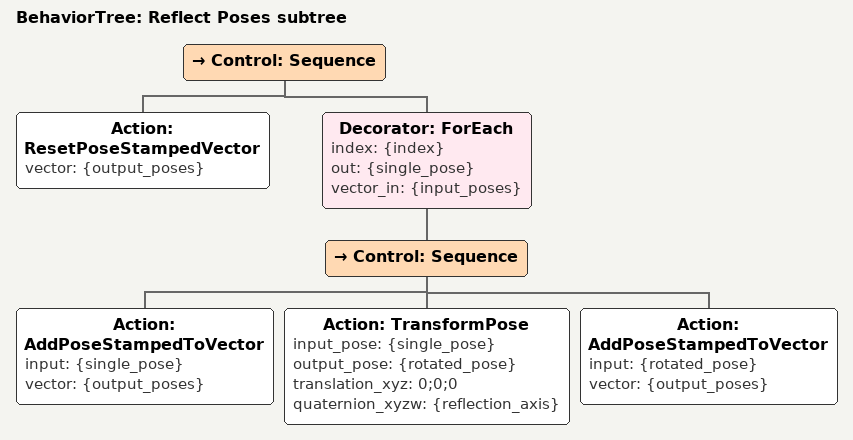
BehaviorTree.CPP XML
<?xml version='1.0' encoding='UTF-8'?>
<root BTCPP_format="4" main_tree_to_execute="Reflect Poses subtree">
  <BehaviorTree ID="Reflect Poses subtree" name="" _description="Takes a set of poses, transforms each pose around an axis, and returns the combined set.">
    <Control ID="Sequence">
      <Action ID="ResetPoseStampedVector" vector="{output_poses}"/>
      <Decorator ID="ForEach" index="{index}" out="{single_pose}" vector_in="{input_poses}">
        <Control ID="Sequence">
          <Action ID="AddPoseStampedToVector" input="{single_pose}" vector="{output_poses}"/>
          <Action ID="TransformPose" input_pose="{single_pose}" output_pose="{rotated_pose}" translation_xyz="0;0;0" quaternion_xyzw="{reflection_axis}"/>
          <Action ID="AddPoseStampedToVector" input="{rotated_pose}" vector="{output_poses}"/>
        </Control>
      </Decorator>
    </Control>
  </BehaviorTree>
</root>
